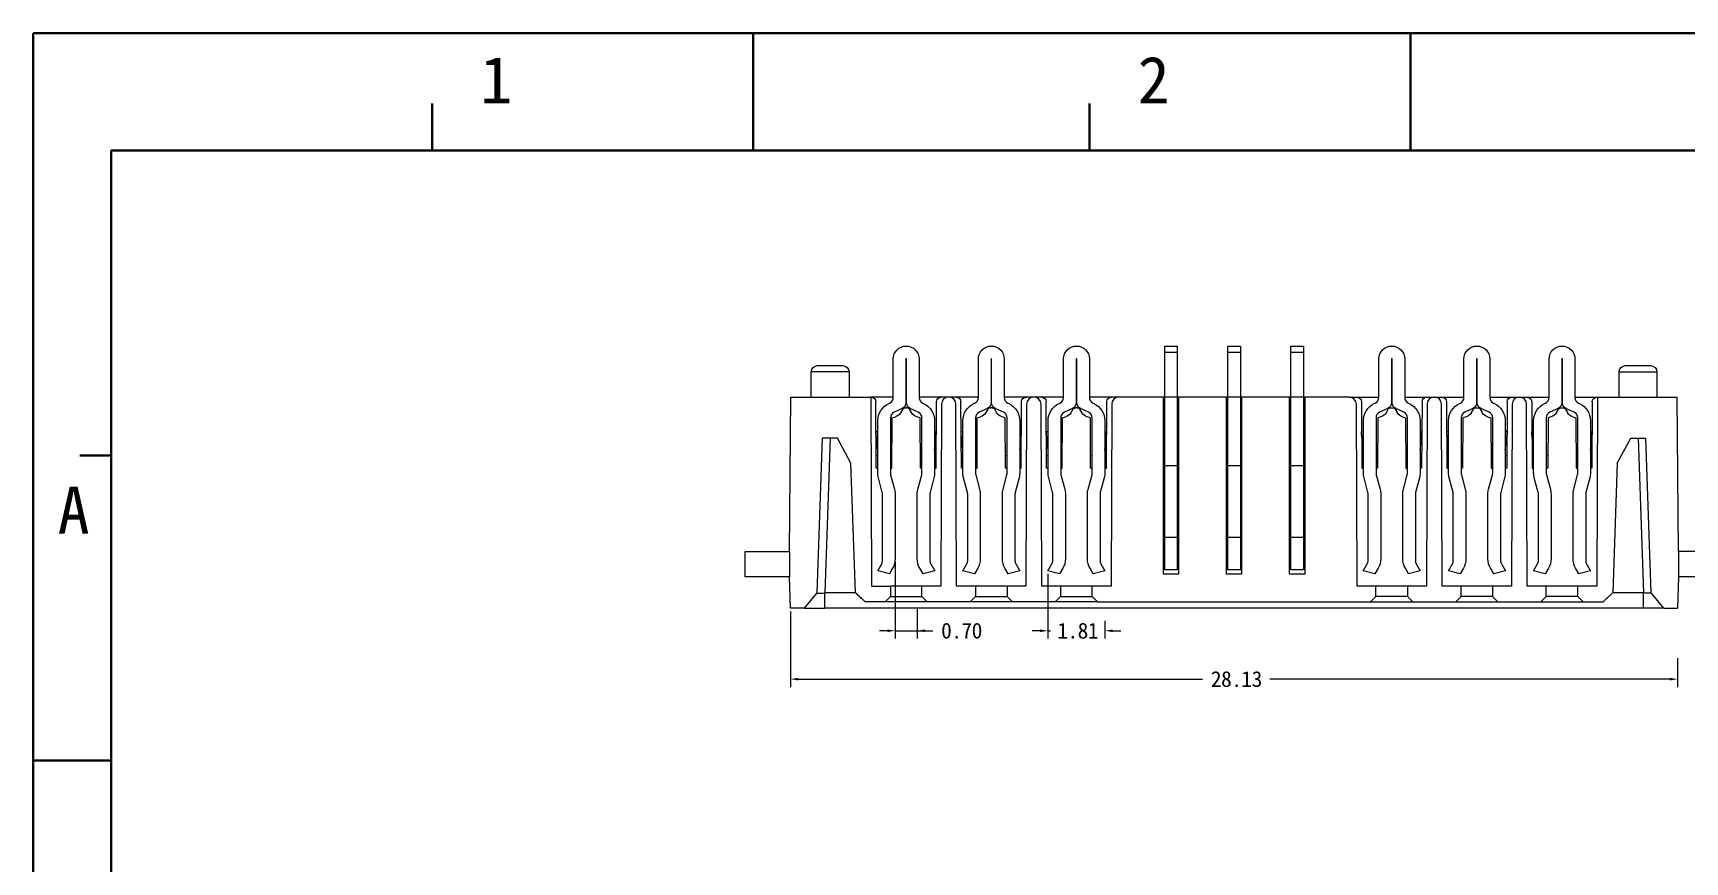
# Model space of a CAD drawing. Header units: millimetres. Extents: x -80 to 68, y -56 to 48.
# Drawn here: x -79.6 to -27.2, y 22.1 to 48.4 of the extents above; entities that cross this region are included whole.
import ezdxf

# ---------------------------------------------------------------- set-up
doc = ezdxf.new("R2010")
doc.units = ezdxf.units.MM
doc.header["$MEASUREMENT"] = 0
doc.layers.get('Defpoints').update_dxf_attribs({"lineweight": 5})
doc.layers.add('0001', color=7, linetype='Continuous', lineweight=5)
doc.layers.add('TK', color=7, linetype='Continuous', lineweight=30)
doc.layers.add('TEXT', color=3, linetype='Continuous', lineweight=5, true_color=0x00ff00)
doc.dimstyles.get("Standard").update_dxf_attribs({"dimtxt": 0.18, "dimasz": 0.18, "dimexe": 0.18, "dimexo": 0.0625, "dimgap": 0.09, "dimtad": 0, "dimtih": 1, "dimtoh": 1, "dimdec": 4, "dimzin": 0, "dimdsep": 46, "dimtxsty": 'Standard', "dimcen": 0.09, "dimadec": 0, "dimazin": 0, "dimtfac": 1, "dimtdec": 4, "dimtofl": 0, "dimtmove": 0, "dimatfit": 3, "dimfxl": 1, "dimtolj": 1, "dimtzin": 0, "dimarcsym": 0})

# ---------------------------------------------------------------- blocks, each defined once
blk = doc.blocks.new('*D22')
at = {"color": 7, "linetype": 'Continuous', "lineweight": 5}
for p, q in [((-55.606, 30.046), (-55.606, 27.648)), ((-27.476, 28.559), (-27.476, 27.648)), ((-55.356, 27.898), (-42.537, 27.898)), ((-27.726, 27.898), (-40.402, 27.898))]:
    blk.add_line(p, q, dxfattribs=at)
at = {"color": 7}
for points in [[(-55.356, 27.94), (-55.356, 27.856), (-55.606, 27.898)], [(-27.726, 27.856), (-27.726, 27.94), (-27.476, 27.898)]]:
    blk.add_solid(points, dxfattribs=at)
at = {"layer": 'Defpoints', "color": 0}
for p in [(-55.606, 30.146), (-27.476, 28.659), (-27.476, 27.898)]:
    blk.add_point(p, dxfattribs=at)
at = {"color": 3, "lineweight": -3, "insert": (-41.469, 27.898), "char_height": 0.5, "attachment_point": 5}
blk.add_mtext('\\A1;\\pxsm1.200000;\\T0.950000;\\W1.000000;\\FSimSun;28.13', dxfattribs=at)
blk = doc.blocks.new('*D39')
at = {"color": 7, "linetype": 'Continuous', "lineweight": 5}
for p, q in [((-52.29, 31.615), (-52.29, 29.183)), ((-51.59, 30.128), (-51.59, 29.183)), ((-52.54, 29.433), (-52.79, 29.433)), ((-52.29, 29.433), (-51.59, 29.433)), ((-51.59, 29.433), (-51.09, 29.433)), ((-51.34, 29.433), (-51.09, 29.433))]:
    blk.add_line(p, q, dxfattribs=at)
at = {"color": 7}
for points in [[(-52.54, 29.392), (-52.54, 29.475), (-52.29, 29.433)], [(-51.34, 29.475), (-51.34, 29.392), (-51.59, 29.433)]]:
    blk.add_solid(points, dxfattribs=at)
at = {"layer": 'Defpoints', "color": 0}
for p in [(-52.29, 31.715), (-51.59, 30.228), (-51.59, 29.433)]:
    blk.add_point(p, dxfattribs=at)
at = {"color": 3, "lineweight": -3, "insert": (-50.186, 29.433), "char_height": 0.5, "attachment_point": 5}
blk.add_mtext('\\A1;\\pxsm1.200000;\\T0.950000;\\W1.000000;\\FSimSun;0.70', dxfattribs=at)
blk = doc.blocks.new('*D40')
at = {"color": 7, "linetype": 'Continuous', "lineweight": 5}
for p, q in [((-47.443, 31.239), (-47.443, 29.183)), ((-47.693, 29.433), (-47.943, 29.433)), ((-47.443, 29.433), (-47.364, 29.433)), ((-45.636, 29.433), (-45.641, 29.433)), ((-45.636, 29.752), (-45.636, 29.183)), ((-45.386, 29.433), (-45.136, 29.433))]:
    blk.add_line(p, q, dxfattribs=at)
at = {"color": 7}
for points in [[(-47.693, 29.392), (-47.693, 29.475), (-47.443, 29.433)], [(-45.386, 29.475), (-45.386, 29.392), (-45.636, 29.433)]]:
    blk.add_solid(points, dxfattribs=at)
at = {"layer": 'Defpoints', "color": 0}
for p in [(-47.443, 31.339), (-45.636, 29.852), (-45.636, 29.433)]:
    blk.add_point(p, dxfattribs=at)
at = {"color": 3, "lineweight": -3, "insert": (-46.503, 29.433), "char_height": 0.5, "attachment_point": 5}
blk.add_mtext('\\A1;\\pxsm1.200000;\\T0.950000;\\W1.000000;\\FSimSun;1.81', dxfattribs=at)

msp = doc.modelspace()

# ---------------------------------------------------------------- linework, layer by layer
at = {"color": 4, "linetype": 'Continuous', "lineweight": 5, "true_color": 0x00ffff}
for p, q in [((-43.7411, 31.3662), (-43.7411, 38.4662)), ((-43.7411, 38.4662), (-43.3411, 38.4662)), ((-43.7411, 38.2662), (-43.3411, 38.2662)), ((-43.3411, 38.4662), (-43.3411, 31.3662)), ((-41.7411, 31.3662), (-41.7411, 38.4662)), ((-41.7411, 38.4662), (-41.3411, 38.4662)), ((-41.7411, 38.2662), (-41.3411, 38.2662)), ((-41.3411, 38.4662), (-41.3411, 31.3662)), ((-39.7411, 31.3662), (-39.7411, 38.4662)), ((-39.7411, 38.4662), (-39.3411, 38.4662)), ((-39.7411, 38.2662), (-39.3411, 38.2662)), ((-39.3411, 38.4662), (-39.3411, 31.3662)), ((-52.3495, 36.8361), (-52.3495, 38.0562)), ((-51.9495, 38.0562), (-51.9495, 36.6705)), ((-51.9295, 36.6705), (-51.9295, 38.0562)), ((-51.5295, 38.0562), (-51.5295, 36.8361)), ((-49.6495, 36.8361), (-49.6495, 38.0562)), ((-49.2495, 38.0562), (-49.2495, 36.6705)), ((-49.2295, 36.6705), (-49.2295, 38.0562)), ((-48.8295, 38.0562), (-48.8295, 36.8361)), ((-46.9495, 36.8361), (-46.9495, 38.0562)), ((-46.5495, 38.0562), (-46.5495, 36.6705)), ((-46.5295, 36.6705), (-46.5295, 38.0562)), ((-46.1295, 38.0562), (-46.1295, 36.8361)), ((-36.9495, 36.8361), (-36.9495, 38.0562)), ((-36.5495, 38.0562), (-36.5495, 36.6705)), ((-36.5295, 36.6705), (-36.5295, 38.0562)), ((-36.1295, 38.0562), (-36.1295, 36.8361)), ((-34.2495, 36.8361), (-34.2495, 38.0562)), ((-33.8495, 38.0562), (-33.8495, 36.6705)), ((-33.8295, 36.6705), (-33.8295, 38.0562)), ((-33.4295, 38.0562), (-33.4295, 36.8361)), ((-31.5495, 36.8361), (-31.5495, 38.0562)), ((-31.1495, 38.0562), (-31.1495, 36.6705)), ((-31.1295, 36.6705), (-31.1295, 38.0562)), ((-30.7295, 38.0562), (-30.7295, 36.8361)), ((-52.4931, 36.6418), (-52.465, 36.6549)), ((-52.4395, 36.1871), (-52.4395, 34.4361)), ((-52.065, 36.4892), (-52.324, 36.3684)), ((-51.555, 36.3684), (-51.814, 36.4892)), ((-51.4395, 34.4361), (-51.4395, 36.1871)), ((-51.414, 36.6549), (-51.386, 36.6418)), ((-49.7931, 36.6418), (-49.765, 36.6549)), ((-49.7395, 36.1871), (-49.7395, 34.4361)), ((-49.365, 36.4892), (-49.624, 36.3684)), ((-48.855, 36.3684), (-49.114, 36.4892)), ((-48.7395, 34.4361), (-48.7395, 36.1871)), ((-48.714, 36.6549), (-48.686, 36.6418)), ((-47.0931, 36.6418), (-47.065, 36.6549)), ((-47.0395, 36.1871), (-47.0395, 34.4361)), ((-46.665, 36.4892), (-46.924, 36.3684)), ((-46.155, 36.3684), (-46.414, 36.4892)), ((-46.0395, 34.4361), (-46.0395, 36.1871)), ((-46.014, 36.6549), (-45.986, 36.6418)), ((-37.0931, 36.6418), (-37.065, 36.6549)), ((-37.0395, 36.1871), (-37.0395, 34.4361)), ((-36.665, 36.4892), (-36.924, 36.3684)), ((-36.155, 36.3684), (-36.414, 36.4892)), ((-36.0395, 34.4361), (-36.0395, 36.1871)), ((-36.014, 36.6549), (-35.986, 36.6418)), ((-34.3931, 36.6418), (-34.365, 36.6549)), ((-34.3395, 36.1871), (-34.3395, 34.4361)), ((-33.965, 36.4892), (-34.224, 36.3684)), ((-33.455, 36.3684), (-33.714, 36.4892)), ((-33.3395, 34.4361), (-33.3395, 36.1871)), ((-33.314, 36.6549), (-33.286, 36.6418)), ((-31.6931, 36.6418), (-31.665, 36.6549)), ((-31.6395, 36.1871), (-31.6395, 34.4361)), ((-31.265, 36.4892), (-31.524, 36.3684)), ((-30.755, 36.3684), (-31.014, 36.4892)), ((-30.6395, 34.4361), (-30.6395, 36.1871)), ((-30.614, 36.6549), (-30.586, 36.6418)), ((-52.8947, 35.665), (-52.8947, 35.7546)), ((-52.8947, 35.7546), (-52.8395, 35.7546)), ((-52.8395, 35.1646), (-52.8947, 35.665)), ((-52.8395, 34.4361), (-52.8395, 36.098)), ((-51.0395, 36.098), (-51.0395, 34.4361)), ((-50.9844, 35.7546), (-51.0395, 35.7546)), ((-51.0395, 35.1646), (-50.9844, 35.665)), ((-50.9844, 35.665), (-50.9844, 35.7546)), ((-50.1947, 35.665), (-50.1947, 35.7546)), ((-50.1947, 35.7546), (-50.1395, 35.7546)), ((-50.1395, 35.1646), (-50.1947, 35.665)), ((-50.1395, 34.4361), (-50.1395, 36.098)), ((-48.3395, 36.098), (-48.3395, 34.4361)), ((-48.2844, 35.7546), (-48.3395, 35.7546)), ((-48.3395, 35.1646), (-48.2844, 35.665)), ((-48.2844, 35.665), (-48.2844, 35.7546)), ((-47.4947, 35.665), (-47.4947, 35.7546)), ((-47.4947, 35.7546), (-47.4395, 35.7546)), ((-47.4395, 35.1646), (-47.4947, 35.665)), ((-47.4395, 34.4361), (-47.4395, 36.098)), ((-45.6395, 36.098), (-45.6395, 34.4361)), ((-45.5844, 35.7546), (-45.6395, 35.7546)), ((-45.6395, 35.1646), (-45.5844, 35.665)), ((-45.5844, 35.665), (-45.5844, 35.7546)), ((-37.4947, 35.665), (-37.4947, 35.7546)), ((-37.4947, 35.7546), (-37.4395, 35.7546)), ((-37.4395, 35.1646), (-37.4947, 35.665)), ((-37.4395, 34.4361), (-37.4395, 36.098)), ((-35.6395, 36.098), (-35.6395, 34.4361)), ((-35.5844, 35.7546), (-35.6395, 35.7546)), ((-35.6395, 35.1646), (-35.5844, 35.665)), ((-35.5844, 35.665), (-35.5844, 35.7546)), ((-34.7947, 35.665), (-34.7947, 35.7546)), ((-34.7947, 35.7546), (-34.7395, 35.7546)), ((-34.7395, 35.1646), (-34.7947, 35.665)), ((-34.7395, 34.4361), (-34.7395, 36.098)), ((-32.9395, 36.098), (-32.9395, 34.4361)), ((-32.8844, 35.7546), (-32.9395, 35.7546)), ((-32.9395, 35.1646), (-32.8844, 35.665)), ((-32.8844, 35.665), (-32.8844, 35.7546)), ((-32.0947, 35.665), (-32.0947, 35.7546)), ((-32.0947, 35.7546), (-32.0395, 35.7546)), ((-32.0395, 35.1646), (-32.0947, 35.665)), ((-32.0395, 34.4361), (-32.0395, 36.098)), ((-30.2395, 36.098), (-30.2395, 34.4361)), ((-30.1844, 35.7546), (-30.2395, 35.7546)), ((-30.2395, 35.1646), (-30.1844, 35.665)), ((-30.1844, 35.665), (-30.1844, 35.7546)), ((-43.3411, 34.6662), (-43.7411, 34.6662)), ((-41.3411, 34.6662), (-41.7411, 34.6662)), ((-39.3411, 34.6662), (-39.7411, 34.6662)), ((-52.6963, 33.8228), (-52.8191, 34.2808)), ((-52.4327, 34.3844), (-52.31, 33.9263)), ((-51.5691, 33.9263), (-51.4463, 34.3844)), ((-51.06, 34.2808), (-51.1827, 33.8228)), ((-49.9963, 33.8228), (-50.1191, 34.2808)), ((-49.7327, 34.3844), (-49.61, 33.9263)), ((-48.8691, 33.9263), (-48.7463, 34.3844)), ((-48.36, 34.2808), (-48.4827, 33.8228)), ((-47.2963, 33.8228), (-47.4191, 34.2808)), ((-47.0327, 34.3844), (-46.91, 33.9263)), ((-46.1691, 33.9263), (-46.0463, 34.3844)), ((-45.66, 34.2808), (-45.7827, 33.8228)), ((-37.2963, 33.8228), (-37.4191, 34.2808)), ((-37.0327, 34.3844), (-36.91, 33.9263)), ((-36.1691, 33.9263), (-36.0463, 34.3844)), ((-35.66, 34.2808), (-35.7827, 33.8228)), ((-34.5963, 33.8228), (-34.7191, 34.2808)), ((-34.3327, 34.3844), (-34.21, 33.9263)), ((-33.4691, 33.9263), (-33.3463, 34.3844)), ((-32.96, 34.2808), (-33.0827, 33.8228)), ((-31.8963, 33.8228), (-32.0191, 34.2808)), ((-31.6327, 34.3844), (-31.51, 33.9263)), ((-30.7691, 33.9263), (-30.6463, 34.3844)), ((-30.26, 34.2808), (-30.3827, 33.8228)), ((-52.6895, 31.6581), (-52.6895, 33.771)), ((-52.2895, 33.771), (-52.2895, 31.7152)), ((-51.5895, 31.7152), (-51.5895, 33.771)), ((-51.1895, 33.771), (-51.1895, 31.6581)), ((-49.9895, 31.6581), (-49.9895, 33.771)), ((-49.5895, 33.771), (-49.5895, 31.7152)), ((-48.8895, 31.7152), (-48.8895, 33.771)), ((-48.4895, 33.771), (-48.4895, 31.6581)), ((-47.2895, 31.6581), (-47.2895, 33.771)), ((-46.8895, 33.771), (-46.8895, 31.7152)), ((-46.1895, 31.7152), (-46.1895, 33.771)), ((-45.7895, 33.771), (-45.7895, 31.6581)), ((-37.2895, 31.6581), (-37.2895, 33.771)), ((-36.8895, 33.771), (-36.8895, 31.7152)), ((-36.1895, 31.7152), (-36.1895, 33.771)), ((-35.7895, 33.771), (-35.7895, 31.6581)), ((-34.5895, 31.6581), (-34.5895, 33.771)), ((-34.1895, 33.771), (-34.1895, 31.7152)), ((-33.4895, 31.7152), (-33.4895, 33.771)), ((-33.0895, 33.771), (-33.0895, 31.6581)), ((-31.8895, 31.6581), (-31.8895, 33.771)), ((-31.4895, 33.771), (-31.4895, 31.7152)), ((-30.7895, 31.7152), (-30.7895, 33.771)), ((-30.3895, 33.771), (-30.3895, 31.6581)), ((-43.7411, 32.3984), (-43.3411, 32.3984)), ((-41.7411, 32.3984), (-41.3411, 32.3984)), ((-39.7411, 32.3984), (-39.3411, 32.3984)), ((-52.8427, 31.3391), (-52.7163, 31.5581)), ((-51.1627, 31.5581), (-51.0363, 31.3391)), ((-50.1427, 31.3391), (-50.0163, 31.5581)), ((-48.4627, 31.5581), (-48.3363, 31.3391)), ((-47.4427, 31.3391), (-47.3163, 31.5581)), ((-45.7627, 31.5581), (-45.6363, 31.3391)), ((-37.4427, 31.3391), (-37.3163, 31.5581)), ((-35.7627, 31.5581), (-35.6363, 31.3391)), ((-34.7427, 31.3391), (-34.6163, 31.5581)), ((-33.0627, 31.5581), (-32.9363, 31.3391)), ((-32.0427, 31.3391), (-31.9163, 31.5581)), ((-30.3627, 31.5581), (-30.2363, 31.3391)), ((-52.4733, 31.2361), (-52.8427, 31.3391)), ((-52.3699, 31.4152), (-52.4733, 31.2361)), ((-51.4057, 31.2361), (-51.5091, 31.4152)), ((-51.0363, 31.3391), (-51.4057, 31.2361)), ((-49.7733, 31.2361), (-50.1427, 31.3391)), ((-49.6699, 31.4152), (-49.7733, 31.2361)), ((-48.7057, 31.2361), (-48.8091, 31.4152)), ((-48.3363, 31.3391), (-48.7057, 31.2361)), ((-47.0733, 31.2361), (-47.4427, 31.3391)), ((-46.9699, 31.4152), (-47.0733, 31.2361)), ((-46.0057, 31.2361), (-46.1091, 31.4152)), ((-45.6363, 31.3391), (-46.0057, 31.2361)), ((-43.3411, 31.3662), (-43.7411, 31.3662)), ((-41.3411, 31.3662), (-41.7411, 31.3662)), ((-39.3411, 31.3662), (-39.7411, 31.3662)), ((-37.0733, 31.2361), (-37.4427, 31.3391)), ((-36.9699, 31.4152), (-37.0733, 31.2361)), ((-36.0057, 31.2361), (-36.1091, 31.4152)), ((-35.6363, 31.3391), (-36.0057, 31.2361)), ((-34.3733, 31.2361), (-34.7427, 31.3391)), ((-34.2699, 31.4152), (-34.3733, 31.2361)), ((-33.3057, 31.2361), (-33.4091, 31.4152)), ((-32.9363, 31.3391), (-33.3057, 31.2361)), ((-31.6733, 31.2361), (-32.0427, 31.3391)), ((-31.5699, 31.4152), (-31.6733, 31.2361)), ((-30.6057, 31.2361), (-30.7091, 31.4152)), ((-30.2363, 31.3391), (-30.6057, 31.2361))]:
    msp.add_line(p, q, dxfattribs=at)
at = {"color": 4, "linetype": 'Continuous', "lineweight": 5, "true_color": 0x00ffff, "extrusion": (0, 0, -1)}
for centre, radius, start, end in [((51.9395, 38.0562), 0.41, 0, 180), ((49.2395, 38.0562), 0.41, 0, 180), ((46.5395, 38.0562), 0.41, 0, 180), ((36.5395, 38.0562), 0.41, 0, 180), ((33.8395, 38.0562), 0.41, 0, 180), ((31.1395, 38.0562), 0.41, 0, 180), ((52.2395, 36.098), 0.6, 0, 65), ((52.1495, 36.6705), 0.2, 180, 245), ((51.7295, 36.6705), 0.2, 295, 0), ((51.6395, 36.098), 0.6, 115, 180), ((49.5395, 36.098), 0.6, 0, 65), ((49.4495, 36.6705), 0.2, 180, 245), ((49.0295, 36.6705), 0.2, 295, 0), ((48.9395, 36.098), 0.6, 115, 180), ((46.8395, 36.098), 0.6, 0, 65), ((46.7495, 36.6705), 0.2, 180, 245), ((46.3295, 36.6705), 0.2, 295, 0), ((46.2395, 36.098), 0.6, 115, 180), ((36.8395, 36.098), 0.6, 0, 65), ((36.7495, 36.6705), 0.2, 180, 245), ((36.3295, 36.6705), 0.2, 295, 0), ((36.2395, 36.098), 0.6, 115, 180), ((34.1395, 36.098), 0.6, 0, 65), ((34.0495, 36.6705), 0.2, 180, 245), ((33.6295, 36.6705), 0.2, 295, 0), ((33.5395, 36.098), 0.6, 115, 180), ((31.4395, 36.098), 0.6, 0, 65), ((31.3495, 36.6705), 0.2, 180, 245), ((30.9295, 36.6705), 0.2, 295, 0), ((30.8395, 36.098), 0.6, 115, 180), ((52.2395, 34.4361), 0.6, 345, 0), ((51.6395, 34.4361), 0.6, 180, 195), ((49.5395, 34.4361), 0.6, 345, 0), ((48.9395, 34.4361), 0.6, 180, 195), ((46.8395, 34.4361), 0.6, 345, 0), ((46.2395, 34.4361), 0.6, 180, 195), ((36.8395, 34.4361), 0.6, 345, 0), ((36.2395, 34.4361), 0.6, 180, 195), ((34.1395, 34.4361), 0.6, 345, 0), ((33.5395, 34.4361), 0.6, 180, 195), ((31.4395, 34.4361), 0.6, 345, 0), ((30.8395, 34.4361), 0.6, 180, 195), ((52.8895, 33.771), 0.6, 165, 180), ((50.9895, 33.771), 0.6, 0, 15), ((50.1895, 33.771), 0.6, 165, 180), ((48.2895, 33.771), 0.6, 0, 15), ((47.4895, 33.771), 0.6, 165, 180), ((45.5895, 33.771), 0.6, 0, 15), ((37.4895, 33.771), 0.6, 165, 180), ((35.5895, 33.771), 0.6, 0, 15), ((34.7895, 33.771), 0.6, 165, 180), ((32.8895, 33.771), 0.6, 0, 15), ((32.0895, 33.771), 0.6, 165, 180), ((30.1895, 33.771), 0.6, 0, 15), ((52.8895, 31.7152), 0.6, 180, 210), ((50.9895, 31.7152), 0.6, 330, 0), ((50.1895, 31.7152), 0.6, 180, 210), ((48.2895, 31.7152), 0.6, 330, 0), ((47.4895, 31.7152), 0.6, 180, 210), ((45.5895, 31.7152), 0.6, 330, 0), ((37.4895, 31.7152), 0.6, 180, 210), ((35.5895, 31.7152), 0.6, 330, 0), ((34.7895, 31.7152), 0.6, 180, 210), ((32.8895, 31.7152), 0.6, 330, 0), ((32.0895, 31.7152), 0.6, 180, 210), ((30.1895, 31.7152), 0.6, 330, 0)]:
    msp.add_arc(centre, radius, start, end, dxfattribs=at)
at = {"color": 4, "linetype": 'Continuous', "lineweight": 5, "true_color": 0x00ffff}
for centre, radius, start, end in [((-51.9395, 38.0562), 0.01, 0, 180), ((-49.2395, 38.0562), 0.01, 0, 180), ((-46.5395, 38.0562), 0.01, 0, 180), ((-36.5395, 38.0562), 0.01, 0, 180), ((-33.8395, 38.0562), 0.01, 0, 180), ((-31.1395, 38.0562), 0.01, 0, 180), ((-52.5495, 36.8361), 0.2, 295, 0), ((-51.3295, 36.8361), 0.2, 180, 245), ((-49.8495, 36.8361), 0.2, 295, 0), ((-48.6295, 36.8361), 0.2, 180, 245), ((-47.1495, 36.8361), 0.2, 295, 0), ((-45.9295, 36.8361), 0.2, 180, 245), ((-37.1495, 36.8361), 0.2, 295, 0), ((-35.9295, 36.8361), 0.2, 180, 245), ((-34.4495, 36.8361), 0.2, 295, 0), ((-33.2295, 36.8361), 0.2, 180, 245), ((-31.7495, 36.8361), 0.2, 295, 0), ((-30.5295, 36.8361), 0.2, 180, 245), ((-52.2395, 36.1871), 0.2, 115, 180), ((-51.6395, 36.1871), 0.2, 0, 65), ((-49.5395, 36.1871), 0.2, 115, 180), ((-48.9395, 36.1871), 0.2, 0, 65), ((-46.8395, 36.1871), 0.2, 115, 180), ((-46.2395, 36.1871), 0.2, 0, 65), ((-36.8395, 36.1871), 0.2, 115, 180), ((-36.2395, 36.1871), 0.2, 0, 65), ((-34.1395, 36.1871), 0.2, 115, 180), ((-33.5395, 36.1871), 0.2, 0, 65), ((-31.4395, 36.1871), 0.2, 115, 180), ((-30.8395, 36.1871), 0.2, 0, 65), ((-52.2395, 34.4361), 0.2, 180, 195), ((-51.6395, 34.4361), 0.2, 345, 0), ((-49.5395, 34.4361), 0.2, 180, 195), ((-48.9395, 34.4361), 0.2, 345, 0), ((-46.8395, 34.4361), 0.2, 180, 195), ((-46.2395, 34.4361), 0.2, 345, 0), ((-36.8395, 34.4361), 0.2, 180, 195), ((-36.2395, 34.4361), 0.2, 345, 0), ((-34.1395, 34.4361), 0.2, 180, 195), ((-33.5395, 34.4361), 0.2, 345, 0), ((-31.4395, 34.4361), 0.2, 180, 195), ((-30.8395, 34.4361), 0.2, 345, 0), ((-52.8895, 33.771), 0.2, 0, 15), ((-50.9895, 33.771), 0.2, 165, 180), ((-50.1895, 33.771), 0.2, 0, 15), ((-48.2895, 33.771), 0.2, 165, 180), ((-47.4895, 33.771), 0.2, 0, 15), ((-45.5895, 33.771), 0.2, 165, 180), ((-37.4895, 33.771), 0.2, 0, 15), ((-35.5895, 33.771), 0.2, 165, 180), ((-34.7895, 33.771), 0.2, 0, 15), ((-32.8895, 33.771), 0.2, 165, 180), ((-32.0895, 33.771), 0.2, 0, 15), ((-30.1895, 33.771), 0.2, 165, 180), ((-52.8895, 31.6581), 0.2, 330, 0), ((-50.9895, 31.6581), 0.2, 180, 210), ((-50.1895, 31.6581), 0.2, 330, 0), ((-48.2895, 31.6581), 0.2, 180, 210), ((-47.4895, 31.6581), 0.2, 330, 0), ((-45.5895, 31.6581), 0.2, 180, 210), ((-37.4895, 31.6581), 0.2, 330, 0), ((-35.5895, 31.6581), 0.2, 180, 210), ((-34.7895, 31.6581), 0.2, 330, 0), ((-32.8895, 31.6581), 0.2, 180, 210), ((-32.0895, 31.6581), 0.2, 330, 0), ((-30.1895, 31.6581), 0.2, 180, 210)]:
    msp.add_arc(centre, radius, start, end, dxfattribs=at)
at = {"layer": '0001', "color": 171, "linetype": 'Continuous', "lineweight": 5, "true_color": 0x8c8ceb}
for p, q in [((-54.7518, 37.8462), (-53.9523, 37.8462)), ((-29.1298, 37.8462), (-28.3303, 37.8462)), ((-54.9519, 36.8462), (-54.9519, 37.6462)), ((-53.7523, 37.6462), (-54.9519, 37.6462)), ((-53.7523, 37.6462), (-53.7523, 36.8462)), ((-29.3299, 36.8462), (-29.3299, 37.6462)), ((-29.3299, 37.6462), (-28.1303, 37.6462)), ((-28.1303, 37.6462), (-28.1303, 36.8462)), ((-55.6411, 31.9462), (-55.5983, 36.8462)), ((-55.5983, 36.8462), (-54.9519, 36.8462)), ((-54.9519, 36.8462), (-53.7523, 36.8462)), ((-53.7523, 36.8462), (-53.0624, 36.8462)), ((-53.0516, 36.8462), (-53.0624, 36.8462)), ((-53.0624, 36.8462), (-53.0414, 30.8462)), ((-52.3495, 36.8462), (-53.0516, 36.8462)), ((-52.8906, 34.5962), (-52.9016, 36.697)), ((-50.8306, 36.8462), (-51.5295, 36.8462)), ((-50.9916, 34.5962), (-50.9806, 36.697)), ((-50.5911, 36.8462), (-50.8306, 36.8462)), ((-50.3516, 36.8462), (-50.5911, 36.8462)), ((-49.6495, 36.8462), (-50.3516, 36.8462)), ((-50.1906, 34.5962), (-50.2016, 36.697)), ((-48.1306, 36.8462), (-48.8295, 36.8462)), ((-48.2916, 34.5962), (-48.2806, 36.697)), ((-47.8911, 36.8462), (-48.1306, 36.8462)), ((-47.6516, 36.8462), (-47.8911, 36.8462)), ((-46.9495, 36.8462), (-47.6516, 36.8462)), ((-47.4906, 34.5962), (-47.5016, 36.697)), ((-45.4306, 36.8462), (-46.1295, 36.8462)), ((-45.5916, 34.5962), (-45.5806, 36.697)), ((-45.1911, 36.8462), (-45.4306, 36.8462)), ((-45.0411, 36.8462), (-45.1911, 36.8462)), ((-42.3411, 36.8462), (-45.0411, 36.8462)), ((-43.7411, 36.8462), (-44.3411, 36.8462)), ((-43.3411, 36.8462), (-43.7911, 36.8462)), ((-43.7911, 36.8462), (-43.7911, 31.2362)), ((-43.2911, 36.8462), (-43.3411, 36.8462)), ((-42.7411, 36.8462), (-43.2911, 36.8462)), ((-43.2911, 31.2362), (-43.2911, 36.8462)), ((-41.7411, 36.8462), (-42.3411, 36.8462)), ((-41.3411, 36.8462), (-41.7911, 36.8462)), ((-41.7911, 36.8462), (-41.7911, 31.2362)), ((-41.2911, 36.8462), (-41.3411, 36.8462)), ((-40.7411, 36.8462), (-41.2911, 36.8462)), ((-41.2911, 31.2362), (-41.2911, 36.8462)), ((-38.0411, 36.8462), (-40.7411, 36.8462)), ((-39.7411, 36.8462), (-40.3411, 36.8462)), ((-39.3411, 36.8462), (-39.7911, 36.8462)), ((-39.7911, 36.8462), (-39.7911, 31.2362)), ((-39.2911, 36.8462), (-39.3411, 36.8462)), ((-38.7411, 36.8462), (-39.2911, 36.8462)), ((-39.2911, 31.2362), (-39.2911, 36.8462)), ((-37.8911, 36.8462), (-38.0411, 36.8462)), ((-37.8911, 36.8462), (-37.6516, 36.8462)), ((-37.6516, 36.8462), (-36.9526, 36.8462)), ((-37.5016, 36.697), (-37.4906, 34.5962)), ((-36.1327, 36.8462), (-35.4306, 36.8462)), ((-35.5806, 36.697), (-35.5916, 34.5962)), ((-35.4306, 36.8462), (-35.1911, 36.8462)), ((-35.1911, 36.8462), (-34.9516, 36.8462)), ((-34.9516, 36.8462), (-34.2526, 36.8462)), ((-34.8016, 36.697), (-34.7906, 34.5962)), ((-33.4327, 36.8462), (-32.7306, 36.8462)), ((-32.8806, 36.697), (-32.8916, 34.5962)), ((-32.7306, 36.8462), (-32.4911, 36.8462)), ((-32.4911, 36.8462), (-32.2516, 36.8462)), ((-32.2516, 36.8462), (-31.5526, 36.8462)), ((-32.1016, 36.697), (-32.0906, 34.5962)), ((-30.7327, 36.8462), (-30.0306, 36.8462)), ((-30.1806, 36.697), (-30.1916, 34.5962)), ((-30.0198, 36.8462), (-30.0407, 30.8462)), ((-30.0306, 36.8462), (-30.0198, 36.8462)), ((-30.0198, 36.8462), (-29.3299, 36.8462)), ((-29.3299, 36.8462), (-28.1303, 36.8462)), ((-28.1303, 36.8462), (-27.4838, 36.8462)), ((-27.4411, 31.9462), (-27.4838, 36.8462)), ((-52.3916, 34.5962), (-52.3833, 36.1892)), ((-52.3833, 36.1892), (-52.2834, 36.2194)), ((-52.0511, 36.4589), (-52.1112, 36.3556)), ((-51.9175, 36.5086), (-51.9646, 36.5086)), ((-51.771, 36.3556), (-51.8311, 36.4589)), ((-51.4989, 36.1892), (-51.5987, 36.2194)), ((-51.4906, 34.5962), (-51.4989, 36.1892)), ((-50.8206, 36.6175), (-50.8407, 30.8462)), ((-50.3414, 30.8462), (-50.3616, 36.6175)), ((-49.6916, 34.5962), (-49.6833, 36.1892)), ((-49.6833, 36.1892), (-49.5834, 36.2194)), ((-49.3511, 36.4589), (-49.4112, 36.3556)), ((-49.2175, 36.5086), (-49.2646, 36.5086)), ((-49.071, 36.3556), (-49.1311, 36.4589)), ((-48.7989, 36.1892), (-48.8987, 36.2194)), ((-48.7906, 34.5962), (-48.7989, 36.1892)), ((-48.1206, 36.6175), (-48.1407, 30.8462)), ((-47.6414, 30.8462), (-47.6616, 36.6175)), ((-46.9916, 34.5962), (-46.9833, 36.1892)), ((-46.9833, 36.1892), (-46.8834, 36.2194)), ((-46.6511, 36.4589), (-46.7112, 36.3556)), ((-46.5175, 36.5086), (-46.5646, 36.5086)), ((-46.371, 36.3556), (-46.4311, 36.4589)), ((-46.0989, 36.1892), (-46.1987, 36.2194)), ((-46.0906, 34.5962), (-46.0989, 36.1892)), ((-45.4206, 36.6175), (-45.4407, 30.8462)), ((-37.6414, 30.8462), (-37.6616, 36.6175)), ((-36.9833, 36.1892), (-36.9916, 34.5962)), ((-36.8834, 36.2194), (-36.9833, 36.1892)), ((-36.7112, 36.3556), (-36.6511, 36.4589)), ((-36.5646, 36.5086), (-36.5175, 36.5086)), ((-36.4311, 36.4589), (-36.371, 36.3556)), ((-36.1987, 36.2194), (-36.0989, 36.1892)), ((-36.0989, 36.1892), (-36.0906, 34.5962)), ((-35.4206, 36.6175), (-35.4407, 30.8462)), ((-34.9414, 30.8462), (-34.9616, 36.6175)), ((-34.2833, 36.1892), (-34.2916, 34.5962)), ((-34.1834, 36.2194), (-34.2833, 36.1892)), ((-34.0112, 36.3556), (-33.9511, 36.4589)), ((-33.8646, 36.5086), (-33.8175, 36.5086)), ((-33.7311, 36.4589), (-33.671, 36.3556)), ((-33.4987, 36.2194), (-33.3989, 36.1892)), ((-33.3989, 36.1892), (-33.3906, 34.5962)), ((-32.7206, 36.6175), (-32.7407, 30.8462)), ((-32.2414, 30.8462), (-32.2616, 36.6175)), ((-31.5833, 36.1892), (-31.5916, 34.5962)), ((-31.4834, 36.2194), (-31.5833, 36.1892)), ((-31.3112, 36.3556), (-31.2511, 36.4589)), ((-31.1646, 36.5086), (-31.1175, 36.5086)), ((-31.0311, 36.4589), (-30.971, 36.3556)), ((-30.7987, 36.2194), (-30.6989, 36.1892)), ((-30.6989, 36.1892), (-30.6906, 34.5962)), ((-54.6025, 35.5462), (-54.7741, 30.6322)), ((-54.1227, 35.5462), (-54.6025, 35.5462)), ((-54.3527, 35.5462), (-54.5243, 30.6322)), ((-53.6948, 34.7467), (-54.1227, 35.5462)), ((-29.3874, 34.7467), (-28.9595, 35.5462)), ((-28.9595, 35.5462), (-28.4797, 35.5462)), ((-28.7295, 35.5462), (-28.5579, 30.6322)), ((-28.3081, 30.6322), (-28.4797, 35.5462)), ((-53.5514, 30.6427), (-53.6948, 34.7467)), ((-52.8926, 34.9941), (-52.8395, 34.9941)), ((-52.8395, 34.5962), (-52.8906, 34.5962)), ((-52.4395, 34.9941), (-52.3895, 34.9941)), ((-52.4395, 34.5962), (-52.3916, 34.5962)), ((-51.4926, 34.9941), (-51.4395, 34.9941)), ((-51.4395, 34.5962), (-51.4906, 34.5962)), ((-51.0395, 34.9941), (-50.9895, 34.9941)), ((-51.0395, 34.5962), (-50.9916, 34.5962)), ((-50.1926, 34.9941), (-50.1395, 34.9941)), ((-50.1395, 34.5962), (-50.1906, 34.5962)), ((-49.7395, 34.9941), (-49.6895, 34.9941)), ((-49.7395, 34.5962), (-49.6916, 34.5962)), ((-48.7926, 34.9941), (-48.7395, 34.9941)), ((-48.7395, 34.5962), (-48.7906, 34.5962)), ((-48.3395, 34.9941), (-48.2895, 34.9941)), ((-48.3395, 34.5962), (-48.2916, 34.5962)), ((-47.4926, 34.9941), (-47.4395, 34.9941)), ((-47.4395, 34.5962), (-47.4906, 34.5962)), ((-47.0395, 34.9941), (-46.9895, 34.9941)), ((-47.0395, 34.5962), (-46.9916, 34.5962)), ((-46.0926, 34.9941), (-46.0395, 34.9941)), ((-46.0395, 34.5962), (-46.0906, 34.5962)), ((-45.6395, 34.9941), (-45.5895, 34.9941)), ((-45.6395, 34.5962), (-45.5916, 34.5962)), ((-37.4426, 34.9941), (-37.4926, 34.9941)), ((-37.4906, 34.5962), (-37.4426, 34.5962)), ((-36.9895, 34.9941), (-37.0427, 34.9941)), ((-36.9916, 34.5962), (-37.0426, 34.5962)), ((-36.0426, 34.9941), (-36.0926, 34.9941)), ((-36.0906, 34.5962), (-36.0426, 34.5962)), ((-35.5895, 34.9941), (-35.6427, 34.9941)), ((-35.5916, 34.5962), (-35.6426, 34.5962)), ((-34.7426, 34.9941), (-34.7926, 34.9941)), ((-34.7906, 34.5962), (-34.7426, 34.5962)), ((-34.2895, 34.9941), (-34.3427, 34.9941)), ((-34.2916, 34.5962), (-34.3426, 34.5962)), ((-33.3426, 34.9941), (-33.3926, 34.9941)), ((-33.3906, 34.5962), (-33.3426, 34.5962)), ((-32.8895, 34.9941), (-32.9427, 34.9941)), ((-32.8916, 34.5962), (-32.9426, 34.5962)), ((-32.0426, 34.9941), (-32.0926, 34.9941)), ((-32.0906, 34.5962), (-32.0426, 34.5962)), ((-31.5895, 34.9941), (-31.6427, 34.9941)), ((-31.5916, 34.5962), (-31.6426, 34.5962)), ((-30.6426, 34.9941), (-30.6926, 34.9941)), ((-30.6906, 34.5962), (-30.6426, 34.5962)), ((-30.1895, 34.9941), (-30.2427, 34.9941)), ((-30.1916, 34.5962), (-30.2426, 34.5962)), ((-29.3874, 34.7467), (-29.5307, 30.6427)), ((-57.0411, 31.1462), (-57.0411, 31.9462)), ((-57.0411, 31.9462), (-55.6411, 31.9462)), ((-55.6411, 31.9462), (-55.6411, 31.1462)), ((-26.0411, 31.9462), (-27.4411, 31.9462)), ((-27.4411, 31.9462), (-27.4411, 31.1462)), ((-55.6411, 31.1462), (-57.0411, 31.1462)), ((-55.6062, 30.1462), (-55.6411, 31.1462)), ((-43.7911, 31.2362), (-43.2911, 31.2362)), ((-41.7911, 31.2362), (-41.2911, 31.2362)), ((-39.7911, 31.2362), (-39.2911, 31.2362)), ((-27.4411, 31.1462), (-27.476, 30.1462)), ((-26.0411, 31.1462), (-27.4411, 31.1462)), ((-54.7741, 30.6322), (-55.1739, 30.1462)), ((-53.5404, 30.6322), (-54.5243, 30.6322)), ((-54.5243, 30.1462), (-54.5243, 30.6322)), ((-53.3636, 30.4613), (-53.5564, 30.6473)), ((-53.2444, 30.3462), (-53.5514, 30.6427)), ((-53.0414, 30.8462), (-52.4411, 30.8462)), ((-52.4411, 30.5162), (-52.6111, 30.3462)), ((-51.4411, 30.8462), (-52.4411, 30.8462)), ((-52.4411, 30.8462), (-52.4411, 30.5162)), ((-52.4411, 30.5162), (-51.4411, 30.5162)), ((-50.8407, 30.8462), (-51.4411, 30.8462)), ((-51.4411, 30.5162), (-51.4411, 30.8462)), ((-51.2711, 30.3462), (-51.4411, 30.5162)), ((-49.7411, 30.8462), (-50.3414, 30.8462)), ((-49.9111, 30.3462), (-49.7411, 30.5162)), ((-49.7411, 30.8462), (-49.7411, 30.5162)), ((-48.7411, 30.8462), (-49.7411, 30.8462)), ((-49.7411, 30.5162), (-48.7411, 30.5162)), ((-48.1407, 30.8462), (-48.7411, 30.8462)), ((-48.7411, 30.8462), (-48.7411, 30.5162)), ((-48.7411, 30.5162), (-48.5711, 30.3462)), ((-47.0411, 30.8462), (-47.6414, 30.8462)), ((-47.0411, 30.5162), (-47.2111, 30.3462)), ((-46.0411, 30.8462), (-47.0411, 30.8462)), ((-47.0411, 30.8462), (-47.0411, 30.5162)), ((-47.0411, 30.5162), (-46.0411, 30.5162)), ((-45.4407, 30.8462), (-46.0411, 30.8462)), ((-46.0411, 30.5162), (-46.0411, 30.8462)), ((-46.0411, 30.5162), (-45.8711, 30.3462)), ((-37.0411, 30.8462), (-37.6414, 30.8462)), ((-37.2111, 30.3462), (-37.0411, 30.5162)), ((-37.0411, 30.5162), (-37.0411, 30.8462)), ((-36.0411, 30.8462), (-37.0411, 30.8462)), ((-36.0411, 30.5162), (-37.0411, 30.5162)), ((-35.4407, 30.8462), (-36.0411, 30.8462)), ((-36.0411, 30.8462), (-36.0411, 30.5162)), ((-36.0411, 30.5162), (-35.8711, 30.3462)), ((-34.3411, 30.8462), (-34.9414, 30.8462)), ((-34.5111, 30.3462), (-34.3411, 30.5162)), ((-33.3411, 30.8462), (-34.3411, 30.8462)), ((-34.3411, 30.5162), (-34.3411, 30.8462)), ((-33.3411, 30.5162), (-34.3411, 30.5162)), ((-32.7407, 30.8462), (-33.3411, 30.8462)), ((-33.3411, 30.8462), (-33.3411, 30.5162)), ((-33.3411, 30.5162), (-33.1711, 30.3462)), ((-31.6411, 30.8462), (-32.2414, 30.8462)), ((-31.8111, 30.3462), (-31.6411, 30.5162)), ((-30.6411, 30.8462), (-31.6411, 30.8462)), ((-31.6411, 30.5162), (-31.6411, 30.8462)), ((-30.6411, 30.5162), (-31.6411, 30.5162)), ((-30.6411, 30.5162), (-30.6411, 30.8462)), ((-30.0407, 30.8462), (-30.6411, 30.8462)), ((-30.4711, 30.3462), (-30.6411, 30.5162)), ((-29.5307, 30.6427), (-29.8378, 30.3462)), ((-29.5258, 30.6473), (-29.7185, 30.4613)), ((-28.5579, 30.6322), (-29.5418, 30.6322)), ((-28.5579, 30.1462), (-28.5579, 30.6322)), ((-27.9083, 30.1462), (-28.3081, 30.6322)), ((-55.1739, 30.1462), (-55.6062, 30.1462)), ((-28.5579, 30.1462), (-54.5243, 30.1462)), ((-52.6111, 30.3462), (-53.2444, 30.3462)), ((-51.2711, 30.3462), (-52.6111, 30.3462)), ((-49.9111, 30.3462), (-51.2711, 30.3462)), ((-48.5711, 30.3462), (-49.9111, 30.3462)), ((-47.2111, 30.3462), (-48.5711, 30.3462)), ((-45.8711, 30.3462), (-47.2111, 30.3462)), ((-45.8711, 30.3462), (-42.3411, 30.3462)), ((-42.3411, 30.3462), (-40.7411, 30.3462)), ((-40.7411, 30.3462), (-37.2111, 30.3462)), ((-37.2111, 30.3462), (-35.8711, 30.3462)), ((-35.8711, 30.3462), (-34.5111, 30.3462)), ((-34.5111, 30.3462), (-33.1711, 30.3462)), ((-33.1711, 30.3462), (-31.8111, 30.3462)), ((-31.8111, 30.3462), (-30.4711, 30.3462)), ((-30.4711, 30.3462), (-29.8378, 30.3462)), ((-27.9083, 30.1462), (-27.476, 30.1462))]:
    msp.add_line(p, q, dxfattribs=at)
at = {"layer": '0001', "color": 171, "linetype": 'Continuous', "lineweight": 5, "true_color": 0x8c8ceb, "extrusion": (-2.24957e-32, 1.22461e-16, -1)}
for centre, radius, start, end in [((53.0516, 36.6962), 0.15, 90, 179.7), ((50.8306, 36.6962), 0.15, 0.3, 90), ((50.3516, 36.6962), 0.15, 90, 179.7), ((48.1306, 36.6962), 0.15, 0.3, 90), ((47.6516, 36.6962), 0.15, 90, 179.7), ((45.4306, 36.6962), 0.15, 0.3, 90), ((37.6516, 36.6962), 0.15, 90, 179.7), ((35.4306, 36.6962), 0.15, 0.3, 90), ((34.9516, 36.6962), 0.15, 90, 179.7), ((32.7306, 36.6962), 0.15, 0.3, 90), ((32.2516, 36.6962), 0.15, 90, 179.7), ((30.0306, 36.6962), 0.15, 0.3, 90), ((52.3705, 36.5065), 0.3, 210.20981, 253.13776), ((51.9646, 36.4086), 0.1, 30.20981, 90), ((51.9175, 36.4086), 0.1, 90, 149.79019), ((51.5117, 36.5065), 0.3, 286.86224, 329.79019), ((49.6705, 36.5065), 0.3, 210.20981, 253.13776), ((49.2646, 36.4086), 0.1, 30.20981, 90), ((49.2175, 36.4086), 0.1, 90, 149.79019), ((48.8117, 36.5065), 0.3, 286.86224, 329.79019), ((46.9705, 36.5065), 0.3, 210.20981, 253.13776), ((46.5646, 36.4086), 0.1, 30.20981, 90), ((46.5175, 36.4086), 0.1, 90, 149.79019), ((46.1117, 36.5065), 0.3, 286.86224, 329.79019), ((36.9705, 36.5065), 0.3, 210.20981, 253.13776), ((36.5646, 36.4086), 0.1, 30.20981, 90), ((36.5175, 36.4086), 0.1, 90, 149.79019), ((36.1117, 36.5065), 0.3, 286.86224, 329.79019), ((34.2705, 36.5065), 0.3, 210.20981, 253.13776), ((33.8646, 36.4086), 0.1, 30.20981, 90), ((33.8175, 36.4086), 0.1, 90, 149.79019), ((33.4117, 36.5065), 0.3, 286.86224, 329.79019), ((31.5705, 36.5065), 0.3, 210.20981, 253.13776), ((31.1646, 36.4086), 0.1, 30.20981, 90), ((31.1175, 36.4086), 0.1, 90, 149.79019), ((30.7117, 36.5065), 0.3, 286.86224, 329.79019)]:
    msp.add_arc(centre, radius, start, end, dxfattribs=at)
at = {"layer": '0001', "color": 171, "linetype": 'Continuous', "lineweight": 5, "true_color": 0x8c8ceb}
for centre, start, end in [((-50.5911, 36.6167), 0.2, 179.8), ((-47.8911, 36.6167), 0.2, 179.8), ((-45.1911, 36.6167), 90, 179.8), ((-37.8911, 36.6167), 0.2, 90), ((-35.1911, 36.6167), 0.2, 179.8), ((-32.4911, 36.6167), 0.2, 179.8)]:
    msp.add_arc(centre, 0.2295, start, end, dxfattribs=at)
for points in [[(-54.9519, 37.6462), (-54.9519, 37.7509), (-54.8562, 37.8462), (-54.7518, 37.8462)], [(-53.9523, 37.8462), (-53.848, 37.8462), (-53.7523, 37.7506), (-53.7523, 37.6462)], [(-29.3299, 37.6462), (-29.3299, 37.7509), (-29.2342, 37.8462), (-29.1298, 37.8462)], [(-28.3303, 37.8462), (-28.226, 37.8462), (-28.1303, 37.7506), (-28.1303, 37.6462)], [(-55.1719, 30.1462), (-55.1864, 30.1462), (-54.865, 30.1462), (-54.5243, 30.1462)], [(-28.4099, 30.1462), (-28.4583, 30.1462), (-28.508, 30.1462), (-28.5579, 30.1462)], [(-28.0476, 30.1462), (-28.1375, 30.1462), (-28.268, 30.1462), (-28.4099, 30.1462)], [(-27.9103, 30.1462), (-27.9031, 30.1462), (-27.9585, 30.1462), (-28.0476, 30.1462)]]:
    msp.add_open_spline(points, degree=3, dxfattribs=at)
for points, knots in [([(-54.7741, 30.6322), (-54.7464, 30.6243), (-54.7546, 30.6269), (-54.6734, 30.6261), (-54.5991, 30.6284), (-54.5243, 30.6322)], [0, 0, 0, 0, 0.4291008, 0.4291008, 1, 1, 1, 1]), ([(-28.3081, 30.6322), (-28.3358, 30.6243), (-28.3275, 30.6269), (-28.4087, 30.6261), (-28.483, 30.6284), (-28.5579, 30.6322)], [0, 0, 0, 0, 0.4291007, 0.4291007, 1, 1, 1, 1])]:
    msp.add_open_spline(points, degree=3, knots=knots, dxfattribs=at)
at = {"layer": 'TK', "color": 2, "linetype": 'Continuous', "lineweight": 30, "true_color": 0xffff00}
for p, q in [((-79.6311, 48.3959), (-79.6311, -55.8503)), ((67.8027, 48.3959), (-79.6311, 48.3959)), ((-77.1491, 44.6728), (-77.1491, -52.1272)), ((65.3207, 44.6728), (-77.1491, 44.6728))]:
    msp.add_line(p, q, dxfattribs=at)
at = {"layer": 'TK', "color": 7, "linetype": 'Continuous', "lineweight": 30}
for p, q in [((-56.7963, 44.6728), (-56.7963, 48.3959)), ((-35.947, 44.6728), (-35.947, 48.3959)), ((-66.9727, 44.6728), (-66.9727, 46.162)), ((-46.1235, 44.6728), (-46.1235, 46.162)), ((-77.1491, 34.9928), (-78.1419, 34.9928)), ((-77.1491, 25.3128), (-79.6311, 25.3128))]:
    msp.add_line(p, q, dxfattribs=at)

# ---------------------------------------------------------------- texts
at = {"layer": 'TEXT', "color": 3, "linetype": 'Continuous', "lineweight": -3, "true_color": 0x00ff00, "char_height": 1.489231, "attachment_point": 7, "line_spacing_factor": 1.2}
for s, insert in [('\\T1.000000;\\W1.000000;\\FSimSun|b0|i0;1', (-65.4453, 46.162)), ('\\T1.000000;\\W1.000000;\\FSimSun|b0|i0;2', (-44.5977, 46.162)), ('\\T1.000000;\\W1.000000;\\FSimSun|b0|i0;A', (-78.8496, 32.5107))]:
    msp.add_mtext(s, dxfattribs=dict(at, insert=insert))

# ---------------------------------------------------------------- dimensions: what is measured, and where the dimension line sits
at = {"color": 7, "linetype": 'Continuous', "lineweight": -3}
for base, p1, p2, picture, middle in [((-51.5895, 29.4335), (-52.2895, 31.7152), (-51.5895, 30.2277), '*D39', (-50.1863, 29.4335)), ((-45.6363, 29.4335), (-47.4427, 31.3391), (-45.6363, 29.8516), '*D40', (-46.5025, 29.4335)), ((-27.476, 27.8981), (-55.6062, 30.1462), (-27.476, 28.6587), '*D22', (-41.4695, 27.8981))]:
    dim = msp.add_linear_dim(base=base, p1=p1, p2=p2, text='\\pxsm1.200000;\\T0.950000;\\W1.000000;\\FSimSun;<>', dimstyle='Standard', override={"dimscale": 1, "dimtxt": 0.5, "dimasz": 0.25, "dimexe": 0.25, "dimexo": 0.1, "dimgap": 0.25, "dimtad": 0, "dimtih": 0, "dimtoh": 0, "dimdec": 2, "dimlfac": 1, "dimrnd": 0, "dimzin": 0, "dimdsep": 0, "dimlunit": 2, "dimpost": '<>', "dimsah": 0, "dimtsz": 0, "dimcen": 0.1, "dimdle": 0, "dimse1": 0, "dimse2": 0, "dimsd1": 0, "dimsd2": 0, "dimclrd": 7, "dimclre": 7, "dimclrt": 3, "dimaunit": 0, "dimadec": 2, "dimazin": 0, "dimtol": 0, "dimlim": 0, "dimtp": 0, "dimtm": 0, "dimtfac": 1, "dimtdec": 2, "dimtix": 0, "dimtofl": 1, "dimtmove": 0, "dimfrac": 2, "dimtzin": 0, "dimlwd": 5, "dimlwe": 5}, dxfattribs=at)
    dim.commit()
    dim.dimension.update_dxf_attribs({"geometry": picture, "text_midpoint": middle, "dimtype": 160})

doc.saveas('drawing.dxf')
